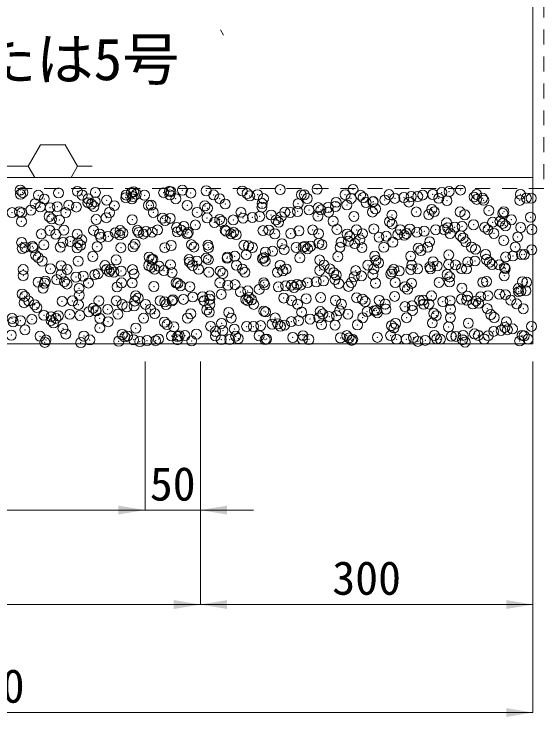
# Model space of a CAD drawing. Units: millimetres at full size; some dimension numbers follow another scale. Extents: x 40781 to 122968, y -21714 to -2620.
# Drawn here: x 45782 to 46260, y -18184 to -17549 of the extents above; entities that cross this region are included whole.
import ezdxf
from ezdxf.enums import TextEntityAlignment as Align

# ---------------------------------------------------------------- set-up
doc = ezdxf.new("R2010")
doc.units = ezdxf.units.MM
doc.header["$LTSCALE"] = 18
doc.header["$PDMODE"] = 32
doc.header["$PDSIZE"] = 9
doc.linetypes.add('USER2', pattern=[1.35, 0.75, -0.6])
doc.layers.add('ハッチング', color=7, linetype='Continuous', lineweight=5)
doc.layers.add('寸法線', color=7, linetype='Continuous', lineweight=9)
doc.styles.add('ＭＳ ゴシック', font='')
doc.styles.get('ＭＳ ゴシック').set_extended_font_data('MS Gothic')

# ---------------------------------------------------------------- blocks, each defined once
blk = doc.blocks.new('filled_arrow')
at = {"color": 0, "linetype": 'Continuous', "lineweight": -2}
blk.add_solid([(7.5, 1.25), (0, 0), (7.5, -1.25)], dxfattribs=at)

msp = doc.modelspace()

# ---------------------------------------------------------------- linework, layer by layer
at = {"layer": 'ハッチング'}
for p, q in [((45970.71, -17568.15), (45967.97, -17563.4)), ((45794.61, -17686.58), (45805.72, -17667.34)), ((45805.72, -17667.34), (45805.48, -17666.92)), ((45805.72, -17667.34), (45827.95, -17667.34)), ((45827.95, -17667.34), (45828.19, -17666.92)), ((45839.06, -17686.58), (45827.95, -17667.34)), ((45772.39, -17686.58), (45794.61, -17686.58)), ((45800.5, -17696.78), (45794.61, -17686.58)), ((45833.17, -17696.78), (45839.06, -17686.58)), ((45839.06, -17686.58), (45852.28, -17686.58))]:
    msp.add_line(p, q, dxfattribs=at)
at = {"layer": 'ハッチング', "linetype": 'USER2', "lineweight": 9}
msp.add_lwpolyline([(45949.95, -16396.78), (46259.95, -16396.78), (46259.95, -17706.78), (45239.95, -17706.78), (45239.95, -16396.78), (45549.95, -16396.78)], dxfattribs=at)
at = {"layer": 'ハッチング', "lineweight": 20}
msp.add_lwpolyline([(45549.95, -16406.78), (45249.95, -16406.78), (45249.95, -17696.78), (46249.95, -17696.78), (46249.95, -16406.78), (45949.95, -16406.78)], dxfattribs=at)
msp.add_lwpolyline([(45249.95, -17846.78), (46249.95, -17846.78), (46249.95, -17696.78), (45249.95, -17696.78)], close=True, dxfattribs=at)
at = {"layer": 'ハッチング'}
for p in [(45787.33, -17708.06), (45838.9, -17709.18), (45921.93, -17709.15), (45933.68, -17708.21), (45955.17, -17708.73), (45987.66, -17708.88), (46021.96, -17707.65), (46055.21, -17707.22), (46087.69, -17707.38), (46174.37, -17709.4), (46184.69, -17708.04), (45787.6, -17711.89), (45789.68, -17710.2), (45803.72, -17712.7), (45821.9, -17710.65), (45843.27, -17712.63), (45855.14, -17710.23), (45882.56, -17714.94), (45882.82, -17712.55), (45887.63, -17710.39), (45889.17, -17714.07), (45889.72, -17709.62), (45892.06, -17711.76), (45899.5, -17712.71), (45916.75, -17710.44), (45922.37, -17712.48), (45923.36, -17709.56), (45941.29, -17710.74), (45961.92, -17712.41), (45992.11, -17711.18), (45994.45, -17713.32), (46001.47, -17712.34), (46006.82, -17715.75), (46041.02, -17712.27), (46043.67, -17712.3), (46046.37, -17715.68), (46080.57, -17712.19), (46085.92, -17715.61), (46094.49, -17712.74), (46096.83, -17714.88), (46120.12, -17712.12), (46125.47, -17715.53), (46133.57, -17714.77), (46140.18, -17713.9), (46146.06, -17713.86), (46150.51, -17712.54), (46159.67, -17712.05), (46165.02, -17715.46), (46167.76, -17710.27), (46196.88, -17714.3), (46199.22, -17711.98), (46204.57, -17715.39), (46238.77, -17711.91), (46244.12, -17715.32), (46248.45, -17715.42), (45800.72, -17720.33), (45809.08, -17716.11), (45831.13, -17721.71), (45848.38, -17719.44), (45848.63, -17716.04), (45851.54, -17720.76), (45854.99, -17718.57), (45865.31, -17717.21), (45872.31, -17722.14), (45888.18, -17715.97), (45903.11, -17721.89), (45905.56, -17721.71), (45927.73, -17715.89), (45938.04, -17721.87), (45967.27, -17715.82), (45972.35, -17720.63), (46005.59, -17720.21), (46038.08, -17720.37), (46072.38, -17719.13), (46082.14, -17721.54), (46099.39, -17719.27), (46105.62, -17718.71), (46106, -17718.4), (46116.32, -17717.04), (46138.11, -17718.86), (46172.41, -17717.63), (46199.22, -17716.44), (46205.65, -17717.2), (46238.14, -17717.36), (45780.01, -17728.44), (45786.62, -17727.57), (45788.81, -17728.46), (45796.94, -17726.21), (45805.52, -17723.22), (45814.19, -17723.94), (45820.8, -17723.07), (45828.36, -17728.39), (45838.01, -17723.37), (45853.88, -17722.91), (45867.91, -17728.32), (45907.46, -17728.25), (45947.01, -17728.18), (45953.93, -17722.32), (45956.27, -17724.47), (45986.55, -17728.1), (46005.5, -17723.45), (46026.1, -17728.03), (46031.02, -17728.27), (46037.63, -17727.4), (46047.95, -17726.04), (46056.31, -17723.88), (46058.66, -17726.03), (46065.2, -17723.77), (46065.65, -17727.96), (46071.81, -17722.9), (46105.2, -17727.89), (46107.88, -17725.01), (46144.75, -17727.82), (46158.7, -17725.44), (46161.04, -17727.59), (46184.3, -17727.75), (46210.27, -17726.57), (46223.85, -17727.67), (45813.36, -17731.91), (45815.71, -17734.06), (45855.94, -17734.7), (45864.93, -17733.03), (45915.75, -17733.47), (45922.73, -17733.62), (45955.97, -17733.2), (45967.32, -17734.59), (45988.46, -17733.35), (45996.83, -17732.77), (46003.44, -17731.9), (46013.77, -17730.55), (46022.76, -17732.12), (46056.01, -17731.69), (46088.49, -17731.85), (46122.79, -17730.61), (46156.04, -17730.19), (46188.53, -17730.34), (46222.83, -17729.11), (46247.84, -17732.61), (45788.4, -17736.36), (45822.7, -17735.12), (45888.43, -17734.86), (45918.09, -17735.61), (45935.07, -17740.91), (45945.39, -17739.55), (45962.64, -17737.28), (45969.25, -17736.4), (45979.58, -17735.05), (46018.14, -17735.03), (46020.48, -17737.17), (46069.7, -17736.15), (46120.52, -17736.59), (46122.86, -17738.73), (46172.09, -17737.71), (46186.08, -17740.74), (46196.4, -17739.38), (46213.65, -17737.11), (46220.26, -17736.24), (46222.91, -17738.15), (46225.25, -17740.29), (46230.59, -17734.88), (45813.98, -17744.5), (45826.75, -17744.18), (45853.53, -17744.43), (45873.11, -17746.61), (45877.57, -17744.62), (45879.91, -17746.76), (45893.08, -17744.36), (45894.27, -17746.28), (45900.88, -17745.41), (45906.36, -17746.18), (45911.21, -17744.05), (45928.46, -17741.78), (45929.14, -17745.74), (45932.63, -17744.28), (45938.84, -17746.34), (45972.18, -17744.21), (45973.15, -17745.1), (45979.96, -17746.18), (46006.39, -17744.68), (46011.73, -17744.14), (46031.53, -17747.3), (46038.88, -17744.84), (46051.28, -17744.07), (46056.63, -17747.48), (46073.18, -17743.6), (46090.82, -17744), (46096.18, -17747.41), (46106.42, -17743.18), (46130.37, -17743.92), (46135.73, -17747.34), (46138.91, -17743.33), (46145.28, -17746.11), (46151.89, -17745.24), (46162.22, -17743.88), (46169.92, -17743.85), (46173.21, -17742.1), (46175.28, -17747.26), (46179.47, -17741.61), (46206.45, -17741.67), (46209.47, -17743.78), (46214.83, -17747.19), (46238.94, -17741.83), (46249.02, -17743.71), (45806.32, -17747.69), (45819.33, -17747.91), (45838.81, -17747.84), (45842.84, -17753.05), (45858.88, -17747.84), (45860.09, -17750.78), (45866.7, -17749.91), (45877.02, -17748.55), (45898.43, -17747.77), (45937.98, -17747.7), (45977.53, -17747.62), (45982.3, -17748.32), (46017.08, -17747.55), (46082.34, -17747.74), (46084.69, -17749.88), (46093.85, -17752.88), (46111.1, -17750.61), (46117.71, -17749.74), (46128.03, -17748.38), (46133.91, -17748.86), (46184.73, -17749.29), (46187.07, -17751.44), (46223.63, -17753.58), (46236.3, -17750.42), (45788.58, -17755.33), (45791.72, -17759.78), (45798.33, -17758.91), (45808.65, -17757.55), (45823.5, -17759.6), (45825.9, -17755.28), (45832.51, -17754.41), (45838.61, -17760.19), (45839.39, -17755.76), (45841.74, -17757.91), (45856.74, -17759.17), (45878.16, -17760.12), (45889.23, -17759.33), (45890.96, -17756.89), (45917.71, -17760.05), (45923.53, -17758.09), (45941.78, -17757.32), (45944.12, -17759.47), (45956.77, -17757.67), (45957.26, -17759.98), (45989.26, -17757.82), (45993.35, -17758.45), (45996.81, -17759.91), (46023.56, -17756.59), (46036.36, -17759.83), (46042.72, -17759.61), (46044.17, -17758.88), (46049.34, -17758.74), (46056.81, -17756.16), (46059.66, -17757.39), (46075.91, -17759.76), (46076.91, -17755.11), (46083.52, -17754.24), (46089.29, -17756.32), (46095.73, -17760), (46115.46, -17759.69), (46123.59, -17755.08), (46155.01, -17759.62), (46156.84, -17754.66), (46189.33, -17754.82), (46194.56, -17759.55), (46234.11, -17759.48), (45789.2, -17760.83), (45799.06, -17760.27), (45991.29, -17766.39), (46008.54, -17764.12), (46015.15, -17763.24), (46025.47, -17761.89), (46046.51, -17761.03), (46146.55, -17760.44), (46148.89, -17762.59), (46198.12, -17761.56), (46207.25, -17766.14), (46239.74, -17766.3), (46242.3, -17766.22), (46248.94, -17762), (45801.22, -17766.91), (45803.56, -17769.05), (45807.12, -17772.16), (45839.61, -17772.31), (45852.78, -17768.03), (45873.91, -17771.08), (45903.6, -17768.47), (45905.94, -17770.61), (45907.16, -17770.65), (45939.64, -17770.81), (45946.78, -17772.25), (45955.17, -17769.59), (45957.1, -17770.89), (45973.95, -17769.57), (45974.35, -17768.62), (45980.96, -17767.75), (46005.99, -17770.03), (46007.19, -17769.15), (46008.33, -17772.17), (46039.68, -17769.31), (46057.56, -17771.15), (46073.98, -17768.07), (46107.22, -17767.65), (46108.37, -17771.59), (46139.71, -17767.8), (46159.94, -17772.71), (46174.01, -17766.57), (46197.79, -17772.08), (46208.11, -17770.72), (46225.36, -17768.45), (46231.97, -17767.58), (45814.61, -17779.18), (45824.23, -17776.3), (45863.78, -17776.23), (45903.33, -17776.16), (45905.98, -17777.62), (45912.59, -17776.75), (45922.92, -17775.39), (45940.17, -17773.12), (45942.88, -17776.09), (45982.43, -17776.01), (46021.98, -17775.94), (46061.53, -17775.87), (46101.08, -17775.8), (46106.44, -17779.21), (46110.72, -17773.73), (46140.63, -17775.73), (46145.99, -17779.14), (46156.99, -17777.45), (46157.64, -17779.13), (46163.6, -17776.58), (46173.93, -17775.22), (46180.18, -17775.66), (46185.54, -17779.07), (46191.18, -17772.95), (46210.76, -17773.15), (46213.1, -17775.29), (46219.73, -17775.58), (46224.43, -17778.05), (46225.09, -17779), (45790, -17785.3), (45790.04, -17779.79), (45824.3, -17784.07), (45829.59, -17779.71), (45854.55, -17784.39), (45857.54, -17783.64), (45865.43, -17779.62), (45867.77, -17781.76), (45869.14, -17779.64), (45871.8, -17782.12), (45878.41, -17781.25), (45888.73, -17779.89), (45890.03, -17783.8), (45908.69, -17779.57), (45916.99, -17780.74), (45924.33, -17782.56), (45948.24, -17779.5), (45957.57, -17782.14), (45967.81, -17781.17), (45970.15, -17783.32), (45987.79, -17779.43), (45990.06, -17782.29), (46019.38, -17782.3), (46024.36, -17781.06), (46027.34, -17779.35), (46057.61, -17780.63), (46066.89, -17779.28), (46070.2, -17782.73), (46072.54, -17784.88), (46090.09, -17780.79), (46095.23, -17785.58), (46105.56, -17784.23), (46121.76, -17783.86), (46122.81, -17781.95), (46124.39, -17779.55), (46129.42, -17781.08), (46139.74, -17779.72), (46172.58, -17784.29), (46190.13, -17779.29), (46224.15, -17785.42), (45803.43, -17791.12), (45810.04, -17790.25), (45820.36, -17788.89), (45827.25, -17790.76), (45837.61, -17786.62), (45844.22, -17785.75), (45878.81, -17791.88), (45888.42, -17791.92), (45927.97, -17791.85), (45967.52, -17791.78), (46007.07, -17791.71), (46046.62, -17791.64), (46054.43, -17790.96), (46061.04, -17790.08), (46071.37, -17788.73), (46086.17, -17791.57), (46088.62, -17786.45), (46125.72, -17791.49), (46165.27, -17791.42), (46174.81, -17791.04), (46174.92, -17786.44), (46204.82, -17791.35), (46208.05, -17790.61), (46240.54, -17790.77), (46244.37, -17791.28), (45807.92, -17796.63), (45809.32, -17792.07), (45829.59, -17792.91), (45840.41, -17796.79), (45848.87, -17792), (45874.71, -17795.55), (45907.96, -17795.13), (45929.63, -17792.32), (45931.97, -17794.47), (45940.44, -17795.28), (45974.75, -17794.05), (45981.2, -17793.44), (46003, -17797.73), (46007.99, -17793.62), (46020.25, -17795.46), (46026.86, -17794.59), (46032.02, -17793.88), (46034.36, -17796.03), (46037.18, -17793.23), (46040.48, -17793.78), (46074.78, -17792.54), (46083.59, -17795), (46108.02, -17792.12), (46134.41, -17795.44), (46136.75, -17797.58), (46140.51, -17792.27), (46185.97, -17796.56), (46236.79, -17797), (45789.07, -17801.91), (45791.41, -17804.05), (45840.64, -17803.03), (45891.46, -17803.47), (45943.02, -17804.59), (45951.88, -17804.46), (45958.49, -17803.59), (45968.81, -17802.23), (45986.06, -17799.96), (45992.67, -17799.09), (46125.19, -17804.02), (46158.44, -17803.6), (46190.93, -17803.76), (46202.89, -17804.29), (46209.5, -17803.42), (46219.82, -17802.06), (46225.23, -17802.52), (46237.07, -17799.79), (46239.13, -17799.14), (46243.68, -17798.92), (45790.8, -17809.77), (45794.94, -17808.18), (45825.1, -17808.54), (45834.49, -17808.1), (45858.34, -17808.11), (45874.04, -17808.03), (45890.83, -17808.27), (45893.8, -17805.61), (45913.59, -17807.96), (45917.69, -17808.96), (45924.3, -17808.09), (45925.13, -17807.03), (45934.63, -17806.73), (45953.14, -17807.89), (45958.37, -17806.61), (45990.86, -17806.76), (45992.69, -17807.82), (45993.84, -17805.03), (45996.18, -17807.17), (46025.16, -17805.53), (46032.24, -17807.74), (46045.41, -17806.15), (46058.41, -17805.1), (46071.79, -17807.67), (46090.89, -17805.26), (46096.23, -17806.59), (46098.57, -17808.73), (46111.34, -17807.6), (46147.79, -17807.71), (46150.89, -17807.53), (46156.24, -17810.94), (46168.7, -17808.79), (46175.31, -17807.92), (46185.64, -17806.56), (46190.44, -17807.46), (46195.79, -17810.87), (46198.61, -17808.15), (46200.95, -17810.29), (46229.99, -17807.39), (46235.34, -17810.8), (45800.3, -17811.59), (45802.46, -17814.18), (45839.85, -17811.52), (45853.28, -17814.61), (45855.62, -17816.76), (45855.93, -17817.09), (45866.26, -17815.73), (45879.4, -17811.44), (45883.51, -17813.46), (45890.12, -17812.59), (45900.44, -17811.23), (45904.85, -17815.74), (45918.95, -17811.37), (45955.66, -17816.17), (45958.5, -17811.3), (45998.05, -17811.23), (46007.23, -17817.3), (46037.59, -17811.16), (46075.58, -17817.01), (46077.14, -17811.08), (46106.94, -17816.93), (46108.82, -17816.59), (46116.69, -17811.01), (46117.26, -17815.57), (46134.51, -17813.29), (46141.12, -17812.42), (46141.31, -17816.74), (46151.45, -17811.07), (46175.61, -17815.51), (46208.85, -17815.08), (46241.34, -17815.24), (45808.72, -17821.1), (45815.14, -17822.46), (45821.75, -17821.59), (45832.07, -17820.23), (45841.21, -17821.26), (45849.32, -17817.96), (45875.51, -17820.02), (45908.76, -17819.6), (45938.23, -17823.65), (45941.24, -17819.75), (45958, -17818.32), (45975.55, -17818.52), (45977.78, -17823.58), (46008.79, -17818.09), (46017.33, -17823.51), (46041.28, -17818.25), (46056.87, -17823.44), (46058.05, -17817.73), (46060.39, -17819.88), (46066.14, -17822.3), (46072.75, -17821.43), (46083.08, -17820.07), (46096.42, -17823.37), (46100.33, -17817.8), (46109.62, -17818.86), (46135.97, -17823.3), (46160.44, -17819.29), (46162.78, -17821.44), (46175.52, -17823.22), (46212, -17820.42), (46215.07, -17823.15), (45780.03, -17823.94), (45780.95, -17826.96), (45787.56, -17826.09), (45797.89, -17824.73), (45815.1, -17825.76), (45817.44, -17827.91), (45819.58, -17823.87), (45859.13, -17823.8), (45866.67, -17826.88), (45898.68, -17823.73), (45917.49, -17827.32), (45919.83, -17829.46), (45969.05, -17828.44), (46014.71, -17829.07), (46019.87, -17828.88), (46025.96, -17830), (46031.96, -17826.8), (46038.57, -17825.93), (46048.89, -17824.57), (46059.21, -17829.58), (46071.44, -17830), (46091.69, -17829.73), (46125.99, -17828.5), (46159.24, -17828.07), (46191.73, -17828.23), (46226.03, -17826.99), (45791.6, -17834.24), (45825.9, -17833.01), (45859.14, -17832.58), (45891.63, -17832.74), (45925.93, -17831.5), (45959.17, -17831.08), (45963.59, -17835.8), (45970.2, -17834.93), (45980.52, -17833.57), (45991.66, -17831.24), (45997.77, -17831.3), (46004.38, -17830.43), (46022.21, -17831.02), (46122.26, -17830.44), (46124.6, -17832.58), (46173.83, -17831.56), (46214.59, -17835.63), (46221.21, -17834.76), (46224.64, -17832), (46226.98, -17834.14), (46231.53, -17833.4), (46248.78, -17831.13), (45779.26, -17839.05), (45805.2, -17839.98), (45828.49, -17838.03), (45844.75, -17839.91), (45879.31, -17838.47), (45881.65, -17840.61), (45884.3, -17839.83), (45912.15, -17842.57), (45923.85, -17839.76), (45929.4, -17840.3), (45930.88, -17839.59), (45936.01, -17839.43), (45946.34, -17838.07), (45963.4, -17839.69), (45981.69, -17840.03), (45984.03, -17842.17), (46002.95, -17839.62), (46009.59, -17842.56), (46033.26, -17841.15), (46042.5, -17839.55), (46076.38, -17841.48), (46082.05, -17839.47), (46084.08, -17841.59), (46109.62, -17841.06), (46121.6, -17839.4), (46135.65, -17842.71), (46142.11, -17841.21), (46161.15, -17839.33), (46163.16, -17842.41), (46176.41, -17839.98), (46180.41, -17840.13), (46187.02, -17839.26), (46197.34, -17837.91), (46200.69, -17839.26), (46206.05, -17842.67), (46209.65, -17839.55), (46240.24, -17839.19), (46242.14, -17839.71), (46245.6, -17842.6), (45809.52, -17845.57), (45810.55, -17843.39), (45842.01, -17845.73), (45850.1, -17843.32), (45876.31, -17844.49), (45889.65, -17843.25), (45895.22, -17844.8), (45901.83, -17843.93), (45909.56, -17844.07), (45929.2, -17843.17), (45942.04, -17844.22), (45968.75, -17843.1), (45976.35, -17842.99), (46008.3, -17843.03), (46042.08, -17842.72), (46047.85, -17842.96), (46086.42, -17843.73), (46087.4, -17842.89), (46126.95, -17842.81), (46146.22, -17844.64), (46152.83, -17843.77), (46166.5, -17842.74), (46186.47, -17843.14), (46188.81, -17845.29), (46238.03, -17844.27)]:
    msp.add_point(p, dxfattribs=at)
at = {"layer": '寸法線'}
for p, q in [((45899.95, -17862.78), (45899.95, -17996.96)), ((45899.95, -17862.78), (45899.95, -17996.96)), ((45949.95, -17862.78), (45949.95, -18082.25)), ((45949.95, -17862.78), (45949.95, -18082.25)), ((45949.95, -17862.78), (45949.95, -17996.96)), ((46249.95, -17862.78), (46249.95, -18082.25)), ((46249.95, -17862.78), (46249.95, -18179.73)), ((45599.95, -17996.96), (45899.95, -17996.96)), ((45851.95, -17996.96), (45997.95, -17996.96)), ((45549.95, -18082.25), (45949.95, -18082.25)), ((45949.95, -18082.25), (46249.95, -18082.25)), ((45249.95, -18179.73), (46249.95, -18179.73))]:
    msp.add_line(p, q, dxfattribs=at)

# ---------------------------------------------------------------- block references
at = {"layer": '寸法線', "xscale": 3.2, "yscale": 3.2, "rotation": 180}
for p in [(45899.95, -17996.96), (45899.95, -17996.96), (45949.95, -18082.25), (46249.95, -18082.25), (46249.95, -18179.73)]:
    msp.add_blockref('filled_arrow', p, dxfattribs=at)
at = {"layer": '寸法線', "xscale": 3.2, "yscale": 3.2}
for p in [(45949.95, -17996.96), (45949.95, -18082.25)]:
    msp.add_blockref('filled_arrow', p, dxfattribs=at)

# ---------------------------------------------------------------- texts
at = {"layer": 'ハッチング', "style": 'ＭＳ ゴシック'}
msp.add_text('（4号または5号', height=37.98, dxfattribs=at).set_placement((45568.65, -17570.88), align=Align.TOP_LEFT)
at = {"layer": '寸法線', "style": 'ＭＳ ゴシック'}
for s, p in [('50', (45924.95, -17973.22)), ('300', (46099.95, -18058.25)), ('1000', (45749.95, -18155.73))]:
    msp.add_text(s, height=30.38, dxfattribs=at).set_placement(p, align=Align.MIDDLE_CENTER)

doc.saveas('drawing.dxf')
